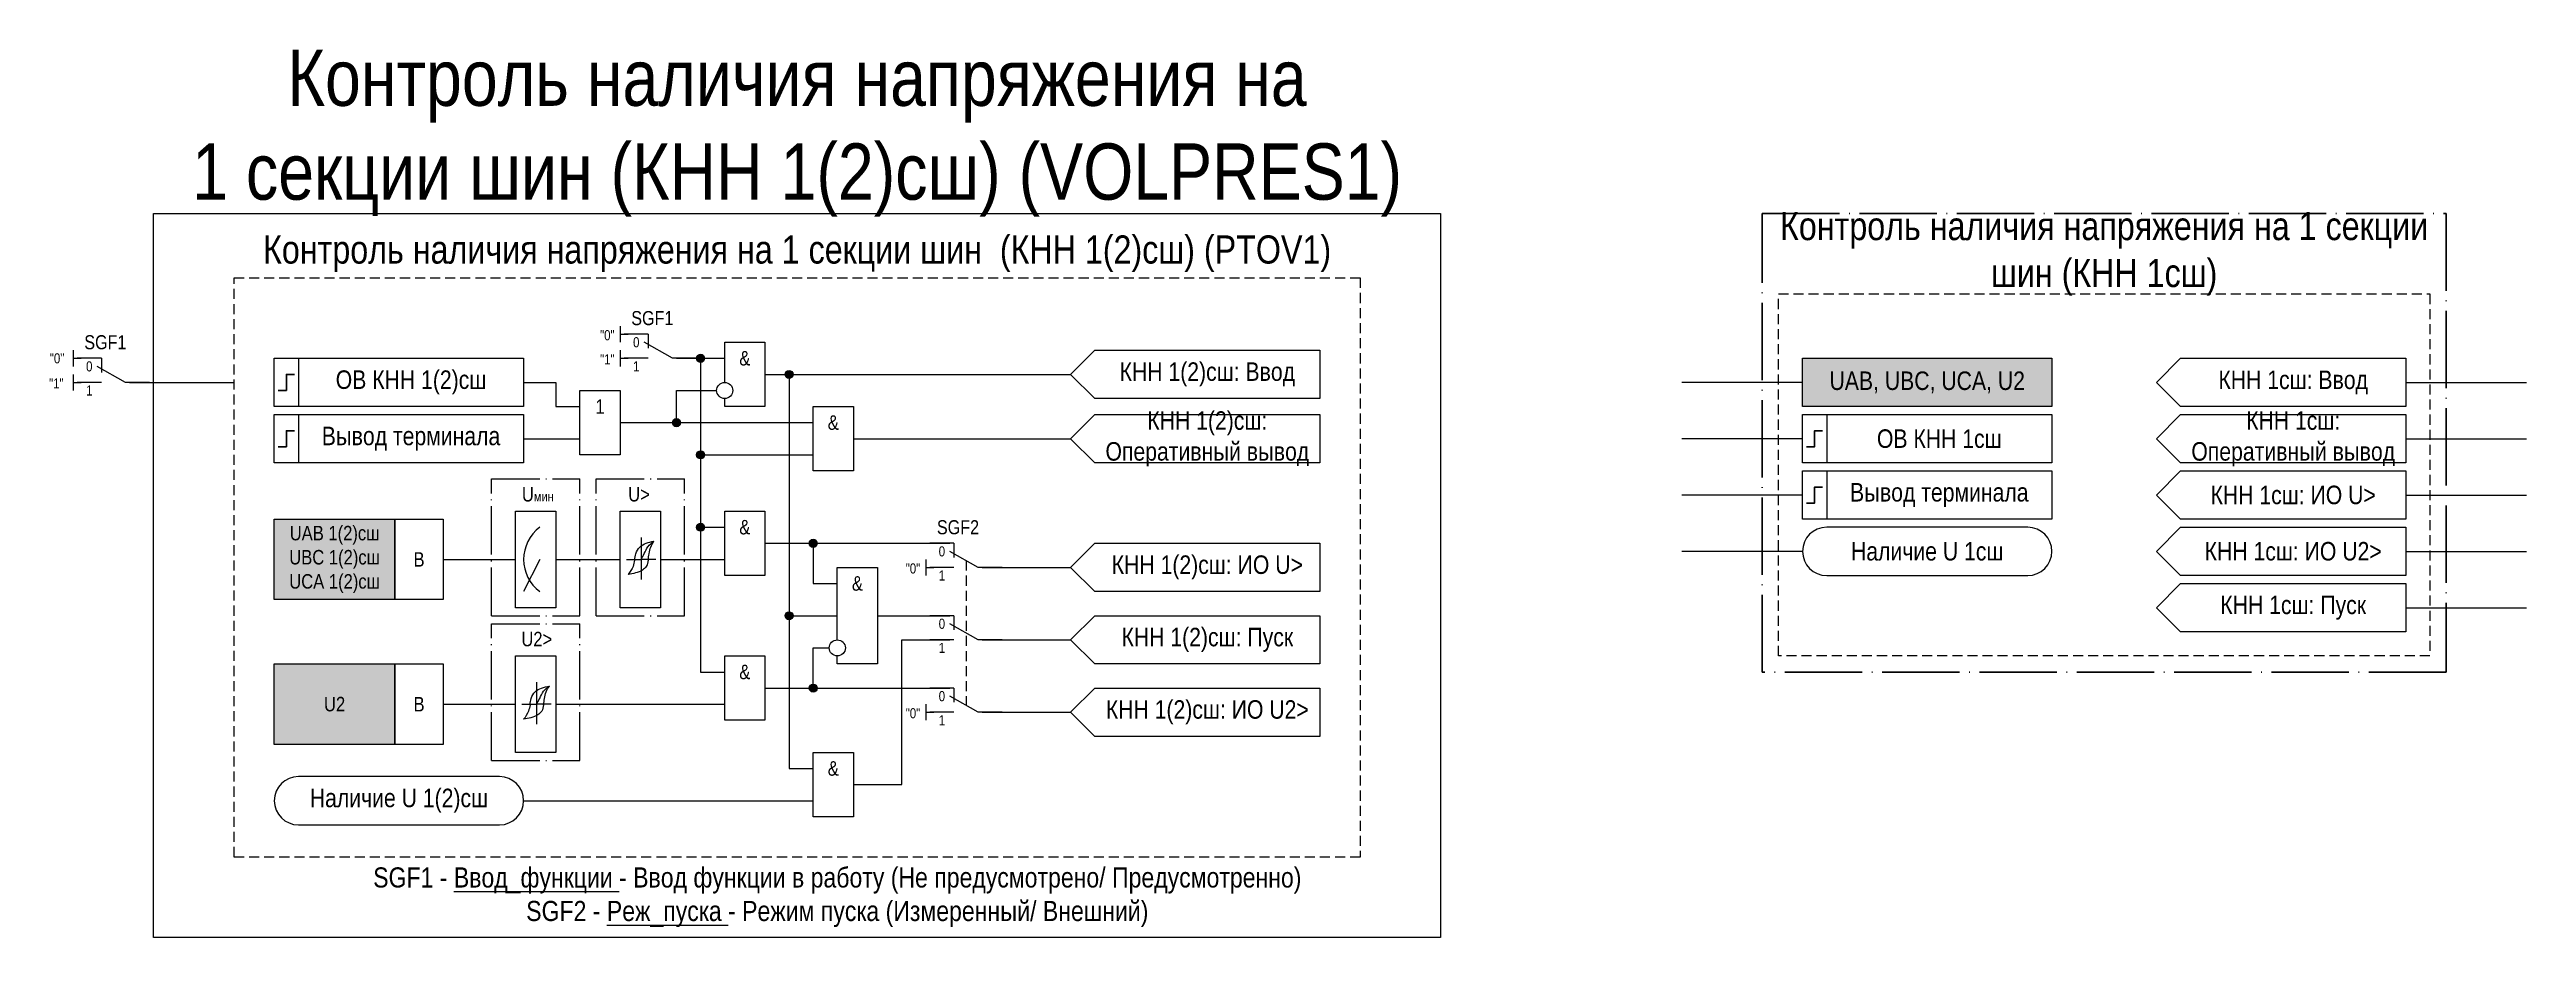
# Model space of a CAD drawing. Header units: millimetres. Extents: x -13 to 295, y 0 to 110.
import ezdxf
from ezdxf.enums import TextEntityAlignment as Align

# ---------------------------------------------------------------- set-up
doc = ezdxf.new("R2010")
doc.units = ezdxf.units.MM
doc.linetypes.add('ACAD_ISO04W100', pattern=[30, 24, -3, 0, -3])
doc.linetypes.add('штриховая2', pattern=[0.375, 0.25, -0.125])
doc.layers.add('TEXT', color=7, linetype='Continuous', lineweight=25)
doc.layers.add('Основная', color=7, linetype='Continuous')
doc.styles.add('1.8_Gost_RD', font='ARIALN.TTF', dxfattribs={"height": 1.8})
doc.styles.add('2.5_Gost_RD', font='ARIALN.TTF', dxfattribs={"height": 2.5})
doc.styles.add('3.5_Gost_RD', font='ARIALN.TTF', dxfattribs={"height": 3.5})
doc.styles.add('Вывод', font='ARIALN.TTF', dxfattribs={"height": 2.5})
doc.styles.add('Компонент', font='ARIALN.TTF', dxfattribs={"height": 3.5})

# ---------------------------------------------------------------- blocks, each defined once
blk = doc.blocks.new('*U90')
at = {"layer": 'Основная', "linetype": 'ACAD_ISO04W100', "ltscale": 0.25}
for p, q in [((0, 0), (11, 0)), ((0, -17), (0, 0)), ((11, -17), (11, 0)), ((0, -17), (11, -17))]:
    blk.add_line(p, q, dxfattribs=at)
at = {"layer": 'Основная', "style": 'Компонент'}
blk.add_attdef('ОУ', text='', height=3.5, dxfattribs=at).set_placement((11, 0), align=Align.MIDDLE_CENTER)
blk = doc.blocks.new('*U70')
at = {"layer": 'Основная', "linetype": 'ACAD_ISO04W100', "ltscale": 0.25}
for p, q in [((0, 0), (11, 0)), ((0, -17), (0, 0)), ((11, -17), (11, 0)), ((0, -17), (11, -17))]:
    blk.add_line(p, q, dxfattribs=at)
at = {"layer": 'Основная', "style": 'Компонент'}
blk.add_attdef('ОУ', text='', height=3.5, dxfattribs=at).set_placement((11, 0), align=Align.MIDDLE_CENTER)
blk = doc.blocks.new('*U79')
at = {"layer": 'Основная', "color": 0}
blk.add_line((0, 0), (7, 4), dxfattribs=at)
at = {"layer": 'Основная', "ltscale": 0.35}
blk.add_line((6, 6), (6, 2.5), dxfattribs=at)
blk = doc.blocks.new('*U91')
at = {"layer": 'Основная', "color": 0}
for p, q in [((-3, 6), (-9, 6)), ((-3, 0), (-9, 0)), ((9, 0), (3, 0))]:
    blk.add_line(p, q, dxfattribs=at)
at = {"layer": 'Основная', "ltscale": 0.25, "xscale": -1}
blk.add_blockref('*U79', (3, 0), dxfattribs=at)
at = {"layer": 'Основная'}
for tag, height, style, p in [('В1', 2.5, 'Вывод', (-13, 6)), ('ОУ', 3.5, 'Компонент', (-2, 10)), ('В2', 2.5, 'Вывод', (-6, 4)), ('В3', 2.5, 'Вывод', (-6, -2))]:
    blk.add_attdef(tag, text='', height=height, dxfattribs=dict(at, style=style)).set_placement(p, align=Align.MIDDLE_CENTER)
blk = doc.blocks.new('Точка')
at = {"ltscale": 100}
h = blk.add_hatch(color=256, dxfattribs=at)
h.dxf.hatch_style = 1
edge = h.paths.add_edge_path()
edge.add_arc((0, 0), 0.5, 0, 360)
blk.add_circle((0, 0), 0.5, dxfattribs=at)
blk = doc.blocks.new('*U92')
at = {"layer": 'Основная', "color": 0}
for p, q in [((-3, 6), (-9, 6)), ((-3, 0), (-9, 0)), ((9, 0), (3, 0))]:
    blk.add_line(p, q, dxfattribs=at)
at = {"layer": 'Основная', "ltscale": 0.25, "xscale": -1}
blk.add_blockref('*U79', (3, 0), dxfattribs=at)
at = {"layer": 'Основная'}
for tag, height, style, p in [('В1', 2.5, 'Вывод', (-13, 6)), ('ОУ', 3.5, 'Компонент', (-2, 10)), ('В2', 2.5, 'Вывод', (-6, 4)), ('В3', 2.5, 'Вывод', (-6, -2))]:
    blk.add_attdef(tag, text='', height=height, dxfattribs=dict(at, style=style)).set_placement(p, align=Align.MIDDLE_CENTER)
blk = doc.blocks.new('*U81')
at = {"layer": 'Основная', "color": 0}
for p, q in [((-3, 6), (-9, 6)), ((-3, 0), (-9, 0)), ((9, 0), (3, 0))]:
    blk.add_line(p, q, dxfattribs=at)
at = {"layer": 'Основная', "ltscale": 0.25, "xscale": -1}
blk.add_blockref('*U79', (3, 0), dxfattribs=at)
at = {"layer": 'Основная'}
for tag, height, style, p in [('В1', 2.5, 'Вывод', (-14, 6)), ('ОУ', 3.5, 'Компонент', (-2, 10)), ('В2', 2.5, 'Вывод', (-6, 4)), ('В3', 2.5, 'Вывод', (-6, -2))]:
    blk.add_attdef(tag, text='', height=height, dxfattribs=dict(at, style=style)).set_placement(p, align=Align.MIDDLE_CENTER)

msp = doc.modelspace()

# ---------------------------------------------------------------- hatches: boundary and pattern name
at = {"ltscale": 100, "true_color": 0xf7941d}
h = msp.add_hatch(color=30, dxfattribs=at)
h.dxf.hatch_style = 1
h.paths.add_polyline_path([(205, 72), (236, 72), (236, 66), (205, 66)])
h = msp.add_hatch(color=30, dxfattribs=at)
h.dxf.hatch_style = 1
h.paths.add_polyline_path([(15, 52), (30, 52), (30, 42), (15, 42)])
h = msp.add_hatch(color=30, dxfattribs=at)
h.dxf.hatch_style = 1
h.paths.add_polyline_path([(15, 34), (30, 34), (30, 24), (15, 24)])

# ---------------------------------------------------------------- linework, layer by layer
at = {"ltscale": 100}
for p, q in [((58, 75), (59, 75)), ((58, 72), (59, 72)), ((205, 69), (190, 69)), ((280, 69), (295, 69)), ((205, 62), (190, 62)), ((280, 62), (295, 62)), ((205, 55), (190, 55)), ((280, 55), (295, 55)), ((205, 48), (190, 48)), ((280, 48), (295, 48)), ((96, 46), (97, 46)), ((280, 41), (295, 41)), ((96, 28), (97, 28))]:
    msp.add_line(p, q, dxfattribs=at)
at = {"color": 6, "ltscale": 100}
for p, q in [((-10, 73), (-10, 71)), ((-10, 72), (-9, 72)), ((-10, 70), (-10, 68)), ((-10, 69), (-9, 69))]:
    msp.add_line(p, q, dxfattribs=at)
at = {"color": 3, "ltscale": 100}
msp.add_lwpolyline([(0, 90), (160, 90), (160, 0), (0, 0)], close=True, dxfattribs=at)
at = {"color": 251, "linetype": 'ACAD_ISO04W100', "lineweight": 30, "ltscale": 0.4, "true_color": 0x58595b}
msp.add_lwpolyline([(200, 90), (285, 90), (285, 33), (200, 33)], close=True, dxfattribs=at)
at = {"linetype": 'штриховая2', "ltscale": 5}
for points in [[(10, 82), (150, 82), (150, 10), (10, 10)], [(202, 80), (283, 80), (283, 35), (202, 35)]]:
    msp.add_lwpolyline(points, close=True, dxfattribs=at)
at = {"ltscale": 100}
for points in [[(65, 72), (71, 72)], [(65, 72), (68, 72), (68, 33), (71, 33)], [(65, 72), (68, 72), (68, 51), (71, 51)], [(65, 72), (68, 72), (68, 60), (82, 60)], [(65, 72), (68, 72)], [(46, 69), (50, 69), (50, 66), (53, 66)], [(76, 70), (79, 70), (79, 40), (85, 40)], [(76, 70), (79, 70), (79, 21), (82, 21)], [(46, 62), (53, 62)], [(58, 64), (82, 64)], [(87, 62), (114, 62)], [(36, 47), (45, 47)], [(50, 47), (58, 47)], [(63, 47), (71, 47)], [(76, 49), (82, 49), (82, 44), (85, 44)], [(103, 46), (114, 46)], [(87, 19), (93, 19), (93, 37), (99, 37)], [(90, 40), (99, 40)], [(103, 37), (114, 37)], [(76, 31), (82, 31), (82, 36), (84, 36)], [(36, 29), (45, 29)], [(50, 29), (71, 29)], [(103, 28), (114, 28)], [(46, 17), (82, 17)]]:
    msp.add_lwpolyline(points, dxfattribs=at)
for points in [[(205, 72), (236, 72), (236, 66), (205, 66)], [(280, 72), (280, 66), (252, 66), (249, 69), (252, 72)], [(15, 65), (18, 65), (18, 59), (15, 59)], [(15, 65), (46, 65), (46, 59), (15, 59)], [(205, 65), (208, 65), (208, 59), (205, 59)], [(205, 65), (236, 65), (236, 59), (205, 59)], [(280, 65), (280, 59), (252, 59), (249, 62), (252, 65)], [(205, 58), (208, 58), (208, 52), (205, 52)], [(205, 58), (236, 58), (236, 52), (205, 52)], [(252, 58), (280, 58), (280, 52), (252, 52), (249, 55)], [(45, 53), (50, 53), (50, 41), (45, 41)], [(58, 53), (63, 53), (63, 41), (58, 41)], [(15, 52), (30, 52), (30, 42), (15, 42)], [(30, 52), (36, 52), (36, 42), (30, 42)], [(252, 51), (280, 51), (280, 45), (252, 45), (249, 48)], [(252, 44), (280, 44), (280, 38), (252, 38), (249, 41)], [(15, 34), (30, 34), (30, 24), (15, 24)], [(30, 34), (36, 34), (36, 24), (30, 24)], [(45, 35), (50, 35), (50, 23), (45, 23)]]:
    msp.add_lwpolyline(points, close=True, dxfattribs=at)
at = {"color": 6, "ltscale": 100}
msp.add_lwpolyline([(-3, 69), (10, 69)], dxfattribs=at)
at = {"lineweight": 30, "ltscale": 100}
for points in [[(17.5, 63), (16.5, 63), (16.5, 61), (15.5, 61)], [(207.5, 63), (206.5, 63), (206.5, 61), (205.5, 61)], [(207.5, 56), (206.5, 56), (206.5, 54), (205.5, 54)]]:
    msp.add_lwpolyline(points, dxfattribs=at)
at = {"ltscale": 100}
for points in [[(208, 45), (233, 45, 1), (233, 51), (208, 51, 1)], [(18, 14), (43, 14, 1), (43, 20), (18, 20, 1)]]:
    msp.add_lwpolyline(points, format="xyb", close=True, dxfattribs=at)
at = {"linetype": 'штриховая2', "ltscale": 5}
msp.add_lwpolyline([(101, 46.86), (101, 28.86)], dxfattribs=at)
at = {"layer": 'Основная', "ltscale": 100}
for p, q in [((58, 76), (58, 74)), ((58, 73), (58, 71)), ((96, 47), (96, 45)), ((96, 29), (96, 27))]:
    msp.add_line(p, q, dxfattribs=at)
at = {"layer": 'Основная'}
for p, q in [((60.6, 49.72), (60.6, 44.52)), ((47.6, 31.72), (47.6, 26.52))]:
    msp.add_line(p, q, dxfattribs=at)
at = {"layer": 'Основная', "color": 7, "ltscale": 100}
for p, q in [((48, 47), (46, 43)), ((58.79, 47), (60.6, 47)), ((62.42, 47), (60.6, 47)), ((45.79, 29), (47.6, 29)), ((49.42, 29), (47.6, 29))]:
    msp.add_line(p, q, dxfattribs=at)
at = {"layer": 'Основная', "ltscale": 100}
for points in [[(71, 69), (71, 74), (76, 74), (76, 66), (71, 66), (71, 67)], [(58, 64), (65, 64), (65, 68), (70, 68)], [(76, 70), (114, 70)], [(76, 49), (76, 49), (76, 49), (99, 49)], [(114, 46), (117, 49), (145, 49), (145, 43), (117, 43), (114, 46)], [(85, 37), (85, 46), (90, 46), (90, 34), (85, 34), (85, 35)], [(114, 37), (117, 40), (145, 40), (145, 34), (117, 34), (114, 37)], [(76, 31), (99, 31)], [(114, 28), (117, 31), (145, 31), (145, 25), (117, 25), (114, 28)]]:
    msp.add_lwpolyline(points, dxfattribs=at)
for points in [[(15, 72), (18, 72), (18, 66), (15, 66)], [(15, 72), (46, 72), (46, 66), (15, 66)], [(145, 73), (145, 67), (117, 67), (114, 70), (117, 73)], [(53, 68), (58, 68), (58, 60), (53, 60)], [(82, 66), (87, 66), (87, 58), (82, 58)], [(145, 65), (145, 59), (117, 59), (114, 62), (117, 65)], [(71, 53), (76, 53), (76, 45), (71, 45)], [(71, 35), (76, 35), (76, 27), (71, 27)], [(82, 23), (87, 23), (87, 15), (82, 15)]]:
    msp.add_lwpolyline(points, close=True, dxfattribs=at)
at = {"layer": 'Основная', "lineweight": 30, "ltscale": 100}
msp.add_lwpolyline([(17.5, 70), (16.5, 70), (16.5, 68), (15.5, 68)], dxfattribs=at)
at = {"layer": 'Основная'}
msp.add_circle((71, 68), 1, dxfattribs=at)
at = {"layer": 'Основная', "ltscale": 100}
msp.add_circle((85, 36), 1, dxfattribs=at)
at = {"layer": 'Основная', "color": 7, "ltscale": 100}
msp.add_arc((51, 47), 5, 126.8699, 233.1301, dxfattribs=at)
at = {"layer": 'Основная'}
for points in [[(59.8, 46.92), (59.6, 46.13), (59, 45.12)], [(61.48, 46.92), (61.25, 46.13), (60.76, 45.67), (59, 45.12)], [(59.8, 46.92), (59.95, 47.71), (60.44, 48.54), (62.2, 49.26)], [(60.6, 47), (61, 47.72), (61.47, 48.6), (62.2, 49.26)], [(61.48, 46.92), (61.6, 47.71), (61.81, 48.54), (62.2, 49.26)], [(46.8, 28.92), (46.95, 29.71), (47.44, 30.54), (49.2, 31.26)], [(47.6, 29), (48, 29.72), (48.47, 30.6), (49.2, 31.26)], [(48.48, 28.92), (48.6, 29.71), (48.81, 30.54), (49.2, 31.26)], [(46.8, 28.92), (46.6, 28.13), (46, 27.12)], [(48.48, 28.92), (48.25, 28.13), (47.76, 27.67), (46, 27.12)]]:
    msp.add_spline(points, degree=3, dxfattribs=at)

# ---------------------------------------------------------------- block references
at = {"layer": 'Основная', "ltscale": 0.25}
ref = msp.add_blockref('*U91', (63, 72), dxfattribs=dict(at, xscale=0.5, yscale=0.5, zscale=0.5))
ref.add_attrib('ОУ', 'SGF1', dxfattribs={"height": 1.75, "style": 'Компонент'}).set_placement((62, 77), align=Align.MIDDLE_CENTER)
ref.add_attrib('В2', '0', dxfattribs={"height": 1.25, "style": 'Вывод'}).set_placement((60, 74), align=Align.MIDDLE_CENTER)
ref.add_attrib('В3', '1', dxfattribs={"height": 1.25, "style": 'Вывод'}).set_placement((60, 71), align=Align.MIDDLE_CENTER)
at = {"layer": 'Основная', "color": 6, "ltscale": 0.25, "xscale": 0.5, "yscale": 0.5, "zscale": 0.5}
msp.add_blockref('*U81', (-5, 69), dxfattribs=at).add_auto_attribs({'ОУ': 'SGF1', 'В1': '"0"', 'В2': '0', 'В3': '1'})
at = {"layer": 'Основная', "ltscale": 100}
for p in [(68, 72), (79, 70), (65, 64), (68, 60), (68, 51), (82, 49), (79, 40), (82, 31)]:
    msp.add_blockref('Точка', p, dxfattribs=at)
at = {"layer": 'Основная', "ltscale": 0.25}
for name, p in [('*U70', (42, 57)), ('*U90', (55, 57)), ('*U70', (42, 39))]:
    msp.add_blockref(name, p, dxfattribs=at)
ref = msp.add_blockref('*U92', (101, 46), dxfattribs=dict(at, xscale=0.5, yscale=0.5, zscale=0.5))
ref.add_attrib('ОУ', 'SGF2', dxfattribs={"height": 1.75, "style": 'Компонент'}).set_placement((100, 51), align=Align.MIDDLE_CENTER)
ref.add_attrib('В2', '0', dxfattribs={"height": 1.25, "style": 'Вывод'}).set_placement((98, 48), align=Align.MIDDLE_CENTER)
ref.add_attrib('В3', '1', dxfattribs={"height": 1.25, "style": 'Вывод'}).set_placement((98, 45), align=Align.MIDDLE_CENTER)
ref = msp.add_blockref('*U92', (101, 37), dxfattribs=dict(at, xscale=0.5, yscale=0.5, zscale=0.5))
ref.add_attrib('В2', '0', dxfattribs={"height": 1.25, "style": 'Вывод'}).set_placement((98, 39), align=Align.MIDDLE_CENTER)
ref.add_attrib('В3', '1', dxfattribs={"height": 1.25, "style": 'Вывод'}).set_placement((98, 36), align=Align.MIDDLE_CENTER)
ref = msp.add_blockref('*U92', (101, 28), dxfattribs=dict(at, xscale=0.5, yscale=0.5, zscale=0.5))
ref.add_attrib('В2', '0', dxfattribs={"height": 1.25, "style": 'Вывод'}).set_placement((98, 30), align=Align.MIDDLE_CENTER)
ref.add_attrib('В3', '1', dxfattribs={"height": 1.25, "style": 'Вывод'}).set_placement((98, 27), align=Align.MIDDLE_CENTER)

# ---------------------------------------------------------------- texts
at = {"color": 30, "ltscale": 100, "attachment_point": 5, "style": '3.5_Gost_RD'}
for s, insert, char_height, width in [('{\\C3;Контроль наличия напряжения на \\P1 секции шин (КНН 1(2)сш) (VOLPRES1)}', (80, 100), 7, 160), ('Контроль наличия напряжения на 1 секции шин (КНН 1сш)', (242.5, 85), 3.5, 85), ('Контроль наличия напряжения на 1 секции шин  (КНН 1(2)сш) (РTOV1)', (80, 85), 3.5, 140), ('SGF1 - {\\LВвод_функции} - Ввод функции в работу (Не предусмотрено/ Предусмотренно)\\P\\pt75;SGF2 - {\\LРеж_пуска} - Режим пуска (Измеренный/ Внешний)', (85, 5), 2.5, 150)]:
    msp.add_mtext(s, dxfattribs=dict(at, insert=insert, char_height=char_height, width=width))
at = {"color": 6, "ltscale": 100, "insert": (-13, 69.5), "char_height": 1.25, "attachment_point": 1, "style": '3.5_Gost_RD'}
msp.add_mtext_dynamic_manual_height_columns('"1"', width=2, gutter_width=17.5, heights=[0], dxfattribs=at)
at = {"ltscale": 100, "attachment_point": 5}
for s, insert, char_height, width, style in [('КНН 1сш: Ввод', (266, 69), 2.3, 28, '2.5_Gost_RD'), ('КНН 1сш: Оперативный вывод', (266, 62), 2.3, 28, '2.5_Gost_RD'), ('КНН 1сш: ИО U>', (266, 55), 2.3, 28, '2.5_Gost_RD'), ('UAB 1(2)сш\\PUBC 1(2)сш\\PUCA 1(2)сш', (22.5, 47), 1.8, 15, '1.8_Gost_RD'), ('В ', (33, 47), 1.8, 6, '1.8_Gost_RD'), ('КНН 1сш: ИО U2>', (266, 48), 2.3, 28, '2.5_Gost_RD'), ('КНН 1сш: Пуск', (266, 41), 2.3, 28, '2.5_Gost_RD'), ('\\pt14.4;U2', (22.5, 29), 1.8, 15, '1.8_Gost_RD'), ('В ', (33, 29), 1.8, 6, '1.8_Gost_RD')]:
    msp.add_mtext(s, dxfattribs=dict(at, insert=insert, char_height=char_height, width=width, style=style))
at = {"layer": 'TEXT', "color": 0, "ltscale": 100, "char_height": 2.3, "attachment_point": 5, "style": '2.5_Gost_RD'}
for s, insert, width in [('{\\C256;UAB, UBC, UCA, U2}', (220.5, 69), 31), ('{\\C256;Вывод терминала}', (32, 62), 28), ('{\\C256;ОВ КНН 1сш}', (222, 62), 28), ('{\\C256;Вывод терминала}', (222, 55), 28), ('{\\C256;Наличие U 1сш}', (220.5, 48), 31), ('{\\C256;Наличие U 1(2)сш}', (30.5, 17), 31)]:
    msp.add_mtext(s, dxfattribs=dict(at, insert=insert, width=width))
at = {"layer": 'Основная', "ltscale": 100, "char_height": 1.25, "attachment_point": 1, "style": '3.5_Gost_RD'}
for s, insert in [('"0"', (55.5, 75.5)), ('"1"', (55.5, 72.5)), ('"0"', (93.5, 46.5)), ('"0"', (93.5, 28.5))]:
    msp.add_mtext_dynamic_manual_height_columns(s, width=2, gutter_width=17.5, heights=[0], dxfattribs=dict(at, insert=insert))
at = {"layer": 'Основная', "ltscale": 100, "attachment_point": 5, "style": '2.5_Gost_RD'}
for s, insert, char_height, width in [('&', (73.5, 72), 1.8, 5), ('КНН 1(2)сш: Ввод', (131, 70), 2.3, 28), ('1', (55.5, 66), 1.8, 5), ('&', (84.5, 64), 1.8, 5), ('КНН 1(2)сш: Оперативный вывод', (131, 62), 2.3, 28), ('&', (73.5, 51), 1.8, 5), ('&', (87.5, 44), 1.8, 5), ('&', (73.5, 33), 1.8, 5), ('&', (84.5, 21), 1.8, 5)]:
    msp.add_mtext(s, dxfattribs=dict(at, insert=insert, char_height=char_height, width=width))
at = {"layer": 'Основная', "color": 0, "ltscale": 100, "char_height": 2.3, "width": 28, "attachment_point": 5, "style": '2.5_Gost_RD'}
for s, insert in [('{\\C256;ОВ КНН 1(2)сш}', (32, 69)), ('{\\C256;КНН 1(2)сш: ИО U>}', (131, 46)), ('{\\C256;КНН 1(2)сш: Пуск}', (131, 37)), ('{\\C256;КНН 1(2)сш: ИО U2>}', (131, 28))]:
    msp.add_mtext(s, dxfattribs=dict(at, insert=insert))
at = {"layer": 'Основная', "color": 7, "ltscale": 100, "char_height": 1.8, "attachment_point": 1, "style": '1.8_Gost_RD'}
for s, width, insert in [('\\pi2.78586;U{\\H0.66667x;мин}', 11, (43, 56)), ('U>', 4, (59, 56)), ('\\pi3.7178;U2>', 11, (42, 38))]:
    msp.add_mtext_dynamic_manual_height_columns(s, width=width, gutter_width=17.5, heights=[0], dxfattribs=dict(at, insert=insert))

doc.saveas('drawing.dxf')
